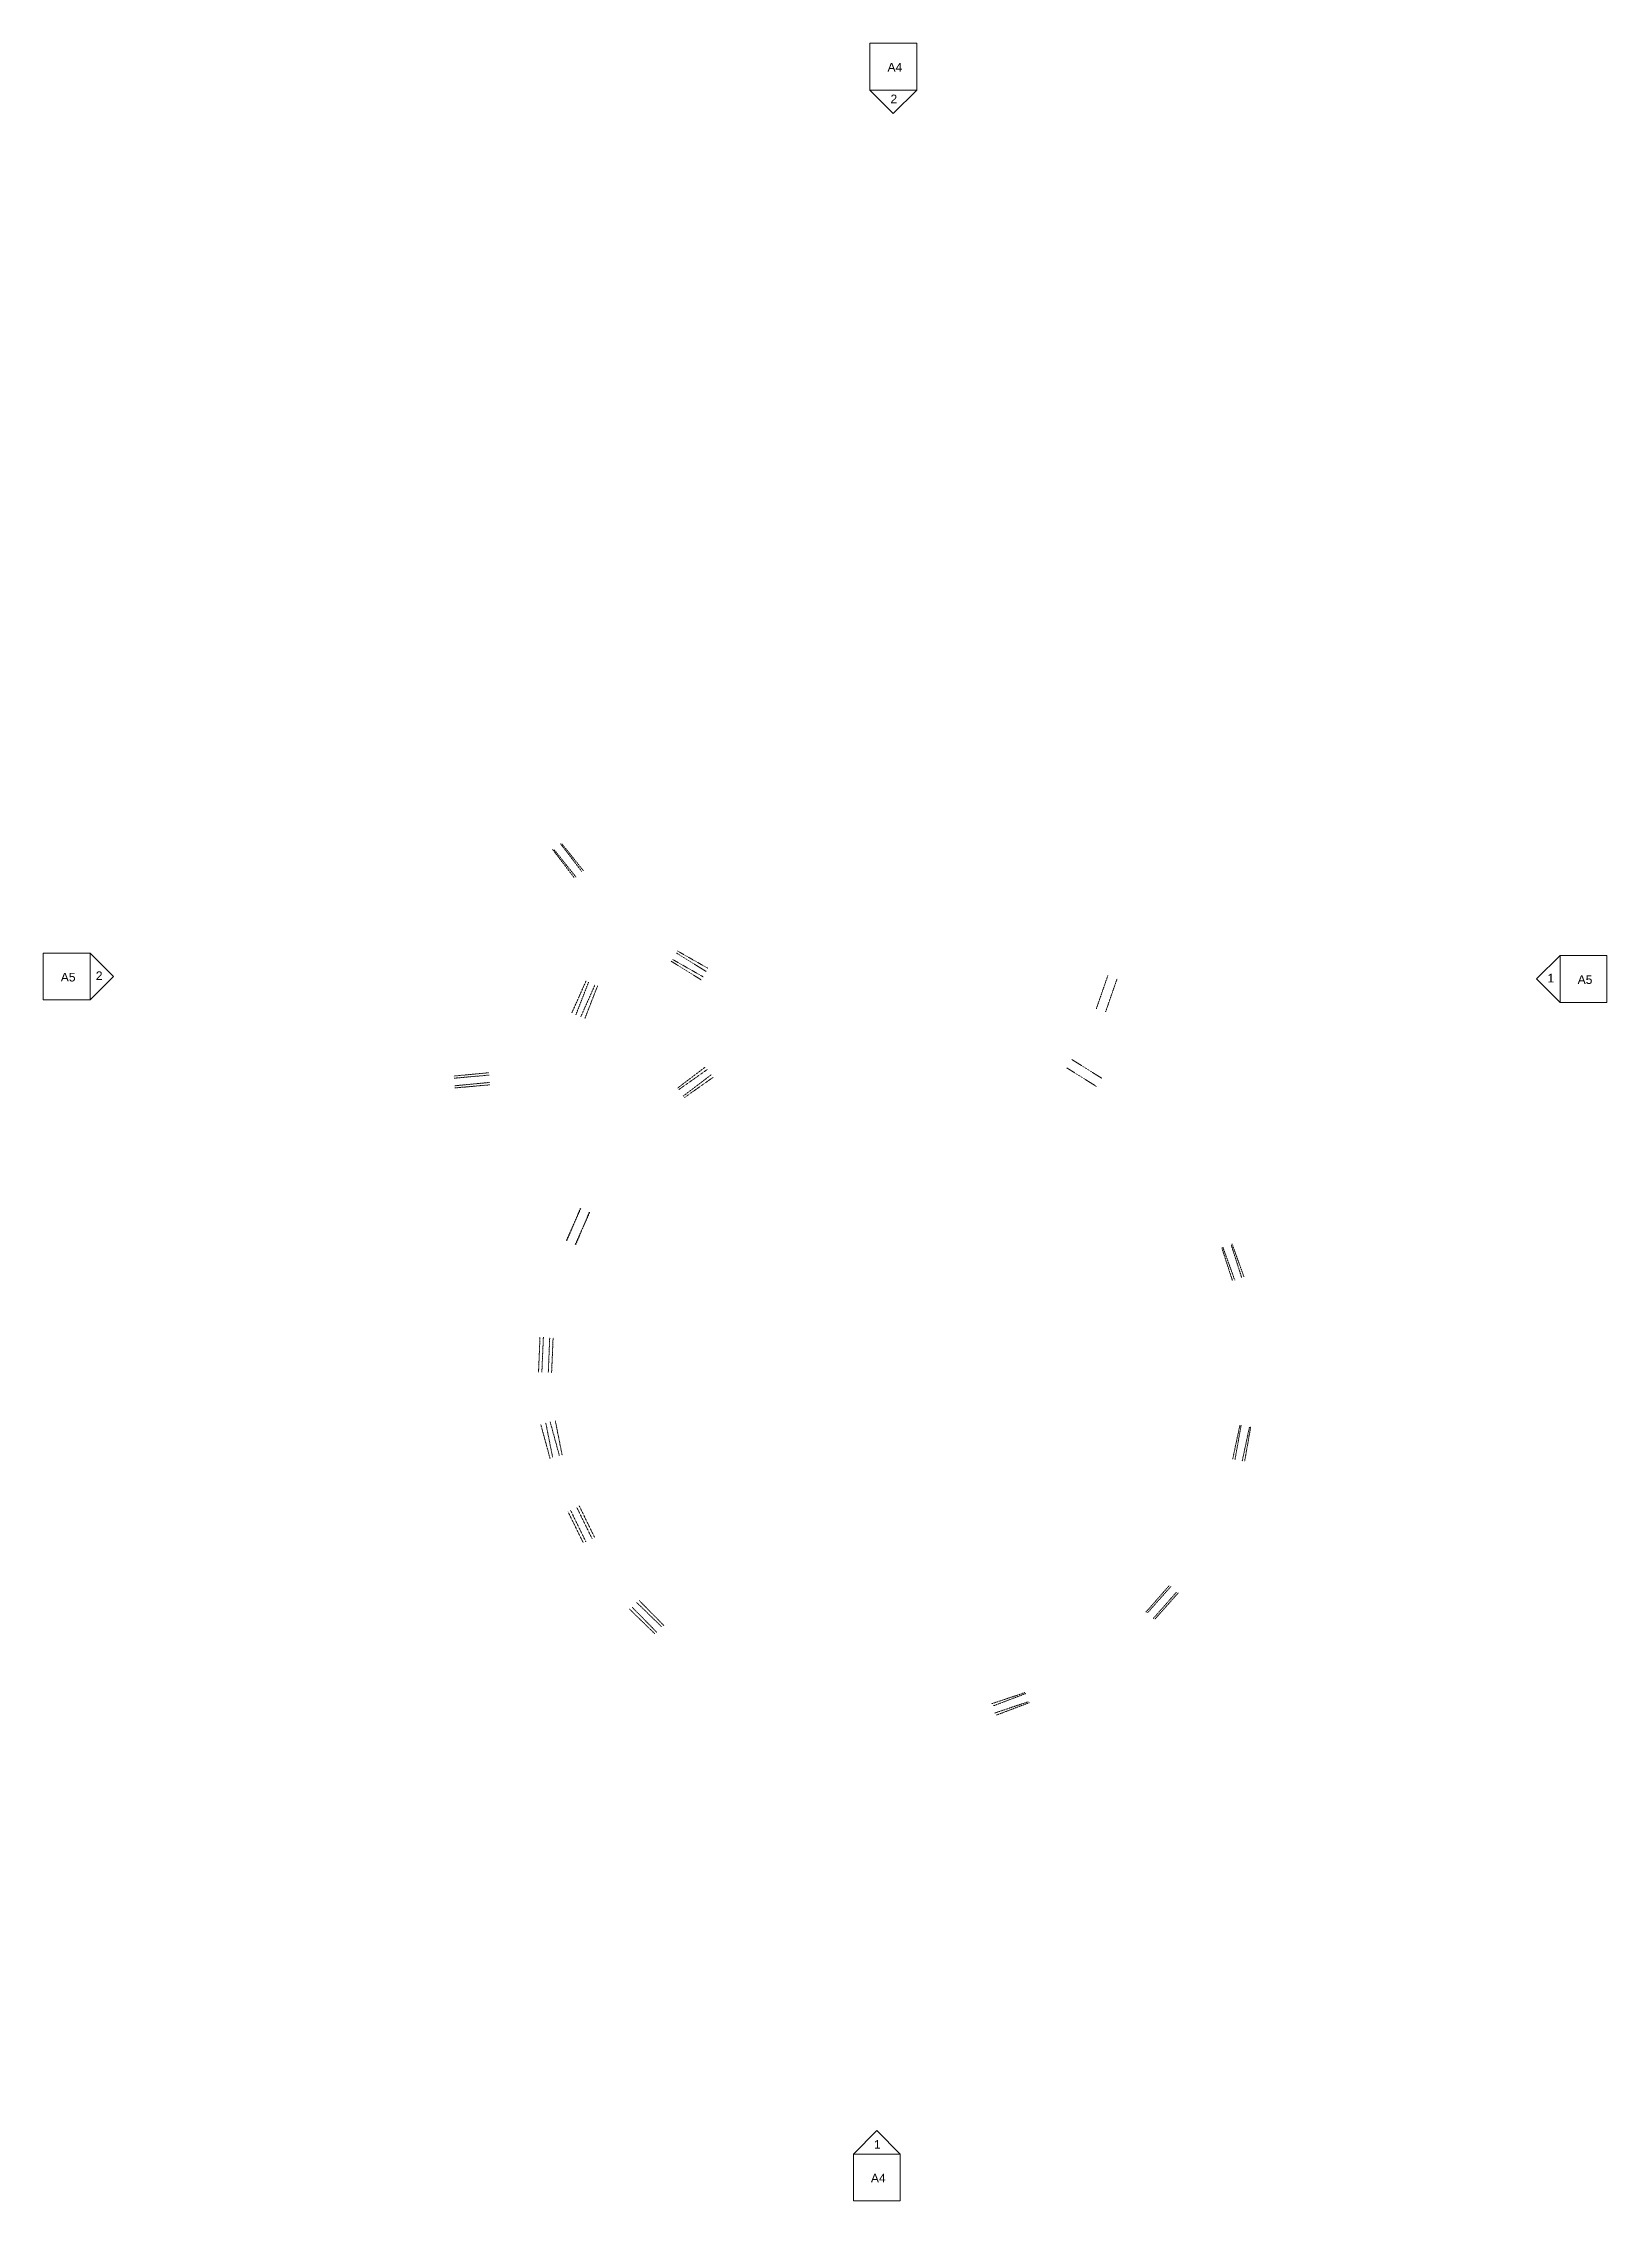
# Model space of a CAD drawing. Header units: inches. Extents: x -870 to 733, y -1250 to 961.
import ezdxf

# ---------------------------------------------------------------- set-up
doc = ezdxf.new("R2010")
doc.units = ezdxf.units.IN
doc.header["$MEASUREMENT"] = 0
doc.linetypes.add('Overhead', pattern=[0.15625, 0.09375, -0.0625])
doc.layers.add('A-GENM', color=13, linetype='Continuous', lineweight=9)
doc.layers.add('G-ANNO-SYMB', color=111, linetype='Continuous', lineweight=9)
doc.styles.add('Arial', font='arial.ttf', dxfattribs={"height": 8.851796})

# ---------------------------------------------------------------- blocks, each defined once
blk = doc.blocks.new('Opening-Cased - 36_ x 84_-254266-B_O_ Footing')
at = {"layer": 'A-GENM', "linetype": 'Overhead'}
for p, q in [((-18.3, 5), (17.7, 5)), ((-18.3, -5), (17.7, -5))]:
    blk.add_line(p, q, dxfattribs=at)
blk = doc.blocks.new('Elevation - Detail Number-164347-B_O_ Footing')
at = {"layer": 'G-ANNO-SYMB'}
for p, q in [((-0.25, -0.25), (-0.25, 0.25)), ((-0.25, 0.25), (0.25, 0.25)), ((0.25, 0.25), (0.25, -0.25)), ((0.25, -0.25), (-0.25, -0.25))]:
    blk.add_line(p, q, dxfattribs=at)
blk = doc.blocks.new('Elevation - Detail Number-164074-B_O_ Footing')
at = {"layer": 'G-ANNO-SYMB'}
for p, q in [((0, 0.25), (-0.25, 0)), ((0.25, 0), (0, 0.25)), ((-0.25, 0), (0.25, 0))]:
    blk.add_line(p, q, dxfattribs=at)

msp = doc.modelspace()

# ---------------------------------------------------------------- block references
at = {"layer": 'A-GENM'}
for p, rotation in [((-332.9, 123.2), 307.4011676644768), ((-331.6, 123.9), 128.6065786661566), ((-208.8, 15.1), 148.1913560577199), ((-207.3, 17.7), 150.4330354455386), ((-316.6, -18.7), 246.0022377348383), ((219.8, -13.5), 250.833014313194), ((-313.2, -20.2), 248.7222609313758), ((-203.1, -103.3), 217.236341062878), ((196.6, -94.2), 147.9230533814856), ((-431.3, -100.8), 185.4623574242899), ((-431, -103.1), 185.0784789083827), ((-201.4, -105.3), 215.1543806605713), ((-322.1, -251.9), 245.7855425179723), ((-322.1, -252), 247.2395976951235), ((348, -288.4), 107.8774129215224), ((349.7, -287.8), 109.8467117516901), ((-356.7, -382.8), 87.67432410016704), ((-353.3, -383.7), 267.5023302610895), ((-350.5, -471), 285.2169785208252), ((-346.6, -469.7), 281.2786240268343), ((357.7, -473.4), 78.02117128995936), ((359.4, -474.3), 259.8949754037817), ((-319.8, -558), 296.0775841714662), ((-317.2, -556.7), 295.9585816980867), ((-253, -652.6), 135.8419177412063), ((-250.1, -651.4), 314.5368887219477), ((275.9, -636.5), 48.62498416600676), ((277.3, -637.6), 228.3607572402967), ((121, -739.7), 18.6208804375476), ((121.6, -741.5), 200.791967145849)]:
    msp.add_blockref('Opening-Cased - 36_ x 84_-254266-B_O_ Footing', p, dxfattribs=dict(at, rotation=rotation))
at = {"layer": 'G-ANNO-SYMB', "xscale": 95.99999999999994, "yscale": 95.99999999999994, "zscale": 95.99999999999994}
for name, p in [('Elevation - Detail Number-164347-B_O_ Footing', (1.2, 937.1)), ('Elevation - Detail Number-164347-B_O_ Footing', (-846.2, 4.5)), ('Elevation - Detail Number-164347-B_O_ Footing', (708.6, 2)), ('Elevation - Detail Number-164074-B_O_ Footing', (-15.7, -1202.3)), ('Elevation - Detail Number-164347-B_O_ Footing', (-15.7, -1226.3))]:
    msp.add_blockref(name, p, dxfattribs=at)
at = {"layer": 'G-ANNO-SYMB', "extrusion": (0, 0, -1), "xscale": 95.99999999999994, "yscale": 95.99999999999994, "zscale": 95.99999999999994}
for p, rotation in [((-1.2, 913.1), 180), ((822.2, 4.5), 90.00000000000038)]:
    msp.add_blockref('Elevation - Detail Number-164074-B_O_ Footing', p, dxfattribs=dict(at, rotation=rotation))
at = {"layer": 'G-ANNO-SYMB', "xscale": 95.99999999999994, "yscale": 95.99999999999994, "zscale": 95.99999999999994, "rotation": 90}
msp.add_blockref('Elevation - Detail Number-164074-B_O_ Footing', (684.6, 2), dxfattribs=at)

# ---------------------------------------------------------------- next in the draw order: texts
at = {"layer": 'G-ANNO-SYMB', "char_height": 8.85, "attachment_point": 2, "line_spacing_factor": 0.938532, "style": 'Arial', "bg_fill": 3, "box_fill_scale": 1.25, "bg_fill_color": 0, "bg_fill_transparency": 0}
for s, insert, width in [('A4', (2.8, 940.9), 18.036), ('2', (1.7, 908.4), 8.208), ('A5', (-844.6, 8.3), 18.036), ('2', (-812.8, 9.8), 8.208), ('1', (675.1, 7.3), 8.208), ('A5', (710.2, 5.8), 18.036), ('1', (-15.2, -1188), 8.208), ('A4', (-14.2, -1222.5), 18.036)]:
    msp.add_mtext(s, dxfattribs=dict(at, insert=insert, width=width))

doc.saveas('drawing.dxf')
